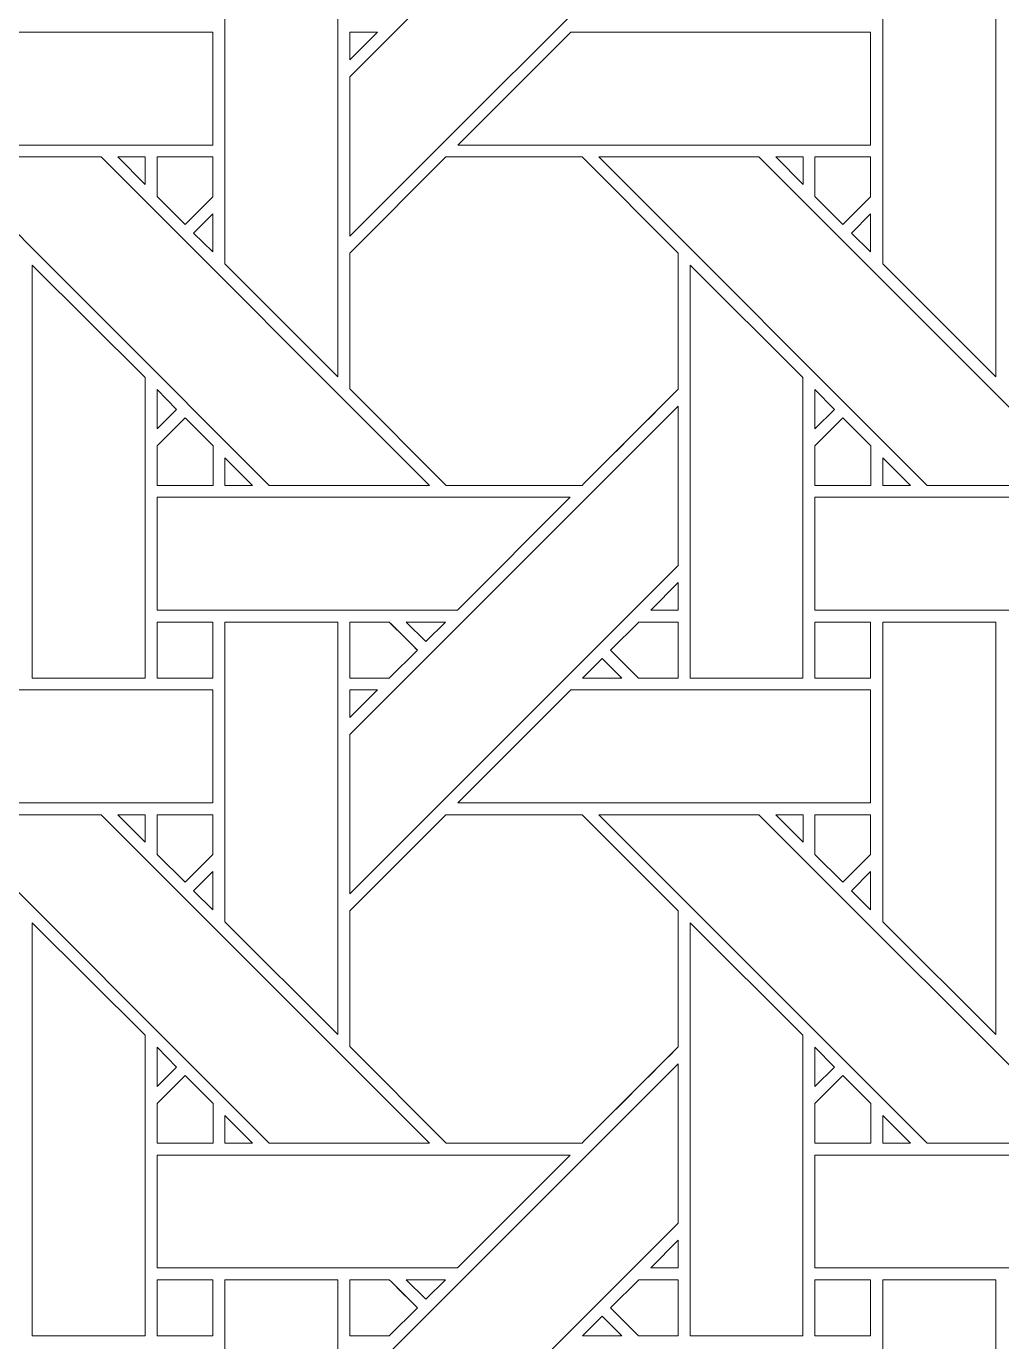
# Model space of a CAD drawing. Header units: inches. Extents: x 2.4 to 22.4, y -0.9 to 19.1.
# Drawn here: x 11.205 to 12.612, y 8.097 to 9.995 of the extents above; entities that cross this region are included whole.
import ezdxf

# ---------------------------------------------------------------- set-up
doc = ezdxf.new("R2010")
doc.units = ezdxf.units.IN
doc.header["$MEASUREMENT"] = 0
doc.layers.add('Design', color=7, linetype='Continuous', lineweight=0)

msp = doc.modelspace()

# ---------------------------------------------------------------- linework, layer by layer
at = {"layer": 'Design'}
for points, knots in [([(12.3829, 19.0948), (6.86, 19.0948), (2.3829, 14.6176), (2.3829, 9.0948), (2.3829, 3.5719), (6.86, -0.9052), (12.3829, -0.9052), (17.9057, -0.9052), (22.3829, 3.5719), (22.3829, 9.0948), (22.3829, 14.6176), (17.9057, 19.0948), (12.3829, 19.0948)], [0, 0, 0, 0, 1, 1, 1, 2, 2, 2, 3, 3, 3, 4, 4, 4, 4]), ([(12.3829, 17.972), (7.4801, 17.972), (3.5056, 13.9975), (3.5056, 9.0948), (3.5056, 4.192), (7.4801, 0.2175), (12.3829, 0.2175), (17.2856, 0.2175), (21.2601, 4.192), (21.2601, 9.0948), (21.2601, 13.9975), (17.2856, 17.972), (12.3829, 17.972)], [0, 0, 0, 0, 1, 1, 1, 2, 2, 2, 3, 3, 3, 4, 4, 4, 4]), ([(12.1453, 10.1654), (12.1453, 10.1654), (11.6717, 9.6917), (11.6717, 9.6917), (11.6717, 9.6917), (11.6717, 9.9218), (11.6717, 9.9218), (11.6717, 9.9218), (12.1453, 10.3954), (12.1453, 10.3954), (12.1453, 10.3954), (12.1453, 10.1654), (12.1453, 10.1654)], [0, 0, 0, 0, 1, 1, 1, 2, 2, 2, 3, 3, 3, 4, 4, 4, 4]), ([(11.4916, 9.6517), (11.4916, 9.6517), (11.4916, 10.0839), (11.4916, 10.0839), (11.4916, 10.0839), (11.6545, 10.0839), (11.6545, 10.0839), (11.6545, 10.0839), (11.6545, 9.4888), (11.6545, 9.4888), (11.6545, 9.4888), (11.4916, 9.6517), (11.4916, 9.6517)], [0, 0, 0, 0, 1, 1, 1, 2, 2, 2, 3, 3, 3, 4, 4, 4, 4]), ([(12.4403, 9.6517), (12.4403, 9.6517), (12.4403, 10.0839), (12.4403, 10.0839), (12.4403, 10.0839), (12.6032, 10.0839), (12.6032, 10.0839), (12.6032, 10.0839), (12.6032, 9.4888), (12.6032, 9.4888), (12.6032, 9.4888), (12.4403, 9.6517), (12.4403, 9.6517)], [0, 0, 0, 0, 1, 1, 1, 2, 2, 2, 3, 3, 3, 4, 4, 4, 4]), ([(11.4741, 9.986), (11.4741, 9.986), (11.4741, 9.8232), (11.4741, 9.8232), (11.4741, 9.8232), (10.8788, 9.8232), (10.8788, 9.8232), (10.8788, 9.8232), (11.0416, 9.986), (11.0416, 9.986), (11.0416, 9.986), (11.4741, 9.986), (11.4741, 9.986)], [0, 0, 0, 0, 1, 1, 1, 2, 2, 2, 3, 3, 3, 4, 4, 4, 4]), ([(11.7115, 9.986), (11.7115, 9.986), (11.6717, 9.9462), (11.6717, 9.9462), (11.6717, 9.9462), (11.6717, 9.986), (11.6717, 9.986), (11.6717, 9.986), (11.7115, 9.986), (11.7115, 9.986)], [0, 0, 0, 0, 1, 1, 1, 2, 2, 2, 3, 3, 3, 3]), ([(12.4228, 9.986), (12.4228, 9.986), (12.4228, 9.8232), (12.4228, 9.8232), (12.4228, 9.8232), (11.8275, 9.8232), (11.8275, 9.8232), (11.8275, 9.8232), (11.9904, 9.986), (11.9904, 9.986), (11.9904, 9.986), (12.4228, 9.986), (12.4228, 9.986)], [0, 0, 0, 0, 1, 1, 1, 2, 2, 2, 3, 3, 3, 4, 4, 4, 4]), ([(11.7867, 9.3324), (11.7867, 9.3324), (11.5556, 9.3324), (11.5556, 9.3324), (11.5556, 9.3324), (11.0821, 9.8061), (11.0821, 9.8061), (11.0821, 9.8061), (11.313, 9.8061), (11.313, 9.8061), (11.313, 9.8061), (11.7867, 9.3324), (11.7867, 9.3324)], [0, 0, 0, 0, 1, 1, 1, 2, 2, 2, 3, 3, 3, 4, 4, 4, 4]), ([(11.3372, 9.8061), (11.3372, 9.8061), (11.3766, 9.8061), (11.3766, 9.8061), (11.3766, 9.8061), (11.3766, 9.7662), (11.3766, 9.7662), (11.3766, 9.7662), (11.3372, 9.8061), (11.3372, 9.8061)], [0, 0, 0, 0, 1, 1, 1, 2, 2, 2, 3, 3, 3, 3]), ([(11.474, 9.8061), (11.474, 9.8061), (11.474, 9.7485), (11.474, 9.7485), (11.474, 9.7485), (11.4341, 9.7085), (11.4341, 9.7085), (11.4341, 9.7085), (11.3938, 9.7489), (11.3938, 9.7489), (11.3938, 9.7489), (11.3938, 9.8061), (11.3938, 9.8061), (11.3938, 9.8061), (11.474, 9.8061), (11.474, 9.8061)], [0, 0, 0, 0, 1, 1, 1, 2, 2, 2, 3, 3, 3, 4, 4, 4, 5, 5, 5, 5]), ([(11.474, 9.7485), (11.474, 9.7485), (11.4341, 9.7085), (11.4341, 9.7085), (11.4341, 9.7085), (11.3938, 9.7489), (11.3938, 9.7489), (11.3938, 9.7489), (11.3938, 9.8061), (11.3938, 9.8061), (11.3938, 9.8061), (11.474, 9.8061), (11.474, 9.8061), (11.474, 9.8061), (11.474, 9.7485), (11.474, 9.7485)], [0, 0, 0, 0, 1, 1, 1, 2, 2, 2, 3, 3, 3, 4, 4, 4, 5, 5, 5, 5]), ([(11.8104, 9.8061), (11.8104, 9.8061), (12.0066, 9.8061), (12.0066, 9.8061), (12.0066, 9.8061), (12.1453, 9.6673), (12.1453, 9.6673), (12.1453, 9.6673), (12.1453, 9.4711), (12.1453, 9.4711), (12.1275, 9.4532), (12.0156, 9.3414), (12.0066, 9.3324), (12.0066, 9.3324), (11.8109, 9.3324), (11.8109, 9.3324), (11.8109, 9.3324), (11.6717, 9.4717), (11.6717, 9.4717), (11.6717, 9.4717), (11.6717, 9.6673), (11.6717, 9.6673), (11.6717, 9.6673), (11.8104, 9.8061), (11.8104, 9.8061)], [0, 0, 0, 0, 1, 1, 1, 2, 2, 2, 3, 3, 3, 4, 4, 4, 5, 5, 5, 6, 6, 6, 7, 7, 7, 8, 8, 8, 8]), ([(12.1453, 9.6673), (12.1453, 9.6673), (12.1453, 9.4711), (12.1453, 9.4711), (12.1274, 9.4531), (12.0155, 9.3414), (12.0066, 9.3324), (12.0066, 9.3324), (11.8109, 9.3324), (11.8109, 9.3324), (11.8109, 9.3324), (11.6717, 9.4717), (11.6717, 9.4717), (11.6717, 9.4717), (11.6717, 9.6673), (11.6717, 9.6673), (11.6717, 9.6673), (11.8104, 9.8061), (11.8104, 9.8061), (11.8104, 9.8061), (12.0066, 9.8061), (12.0066, 9.8061), (12.0066, 9.8061), (12.1453, 9.6673), (12.1453, 9.6673)], [0, 0, 0, 0, 1, 1, 1, 2, 2, 2, 3, 3, 3, 4, 4, 4, 5, 5, 5, 6, 6, 6, 7, 7, 7, 8, 8, 8, 8]), ([(12.7354, 9.3324), (12.7354, 9.3324), (12.5044, 9.3324), (12.5044, 9.3324), (12.5044, 9.3324), (12.0308, 9.8061), (12.0308, 9.8061), (12.0308, 9.8061), (12.2618, 9.8061), (12.2618, 9.8061), (12.2618, 9.8061), (12.7354, 9.3324), (12.7354, 9.3324)], [0, 0, 0, 0, 1, 1, 1, 2, 2, 2, 3, 3, 3, 4, 4, 4, 4]), ([(12.2859, 9.8061), (12.2859, 9.8061), (12.3253, 9.8061), (12.3253, 9.8061), (12.3253, 9.8061), (12.3253, 9.7662), (12.3253, 9.7662), (12.3253, 9.7662), (12.2859, 9.8061), (12.2859, 9.8061)], [0, 0, 0, 0, 1, 1, 1, 2, 2, 2, 3, 3, 3, 3]), ([(12.3425, 9.7489), (12.3425, 9.7489), (12.3425, 9.8061), (12.3425, 9.8061), (12.3425, 9.8061), (12.4228, 9.8061), (12.4228, 9.8061), (12.4228, 9.8061), (12.4228, 9.7485), (12.4228, 9.7485), (12.4228, 9.7485), (12.3828, 9.7085), (12.3828, 9.7085), (12.3828, 9.7085), (12.3425, 9.7489), (12.3425, 9.7489)], [0, 0, 0, 0, 1, 1, 1, 2, 2, 2, 3, 3, 3, 4, 4, 4, 5, 5, 5, 5]), ([(12.4228, 9.7485), (12.4228, 9.7485), (12.3828, 9.7085), (12.3828, 9.7085), (12.3828, 9.7085), (12.3425, 9.7489), (12.3425, 9.7489), (12.3425, 9.7489), (12.3425, 9.8061), (12.3425, 9.8061), (12.3425, 9.8061), (12.4228, 9.8061), (12.4228, 9.8061), (12.4228, 9.8061), (12.4228, 9.7485), (12.4228, 9.7485)], [0, 0, 0, 0, 1, 1, 1, 2, 2, 2, 3, 3, 3, 4, 4, 4, 5, 5, 5, 5]), ([(11.4741, 9.7242), (11.4741, 9.7242), (11.4741, 9.6691), (11.4741, 9.6691), (11.4741, 9.6691), (11.4463, 9.6964), (11.4463, 9.6964), (11.4463, 9.6964), (11.4741, 9.7242), (11.4741, 9.7242)], [0, 0, 0, 0, 1, 1, 1, 2, 2, 2, 3, 3, 3, 3]), ([(12.4228, 9.7242), (12.4228, 9.7242), (12.4228, 9.6691), (12.4228, 9.6691), (12.4228, 9.6691), (12.395, 9.6964), (12.395, 9.6964), (12.395, 9.6964), (12.4228, 9.7242), (12.4228, 9.7242)], [0, 0, 0, 0, 1, 1, 1, 2, 2, 2, 3, 3, 3, 3]), ([(11.3765, 9.4881), (11.3765, 9.4881), (11.3765, 9.0544), (11.3765, 9.0544), (11.3765, 9.0544), (11.2137, 9.0544), (11.2137, 9.0544), (11.2137, 9.0544), (11.2137, 9.6502), (11.2137, 9.6502), (11.2137, 9.6502), (11.3765, 9.4881), (11.3765, 9.4881)], [0, 0, 0, 0, 1, 1, 1, 2, 2, 2, 3, 3, 3, 4, 4, 4, 4]), ([(12.1625, 9.0544), (12.1625, 9.0544), (12.1625, 9.6502), (12.1625, 9.6502), (12.1625, 9.6502), (12.3252, 9.4881), (12.3252, 9.4881), (12.3252, 9.4881), (12.3252, 9.0544), (12.3252, 9.0544), (12.3252, 9.0544), (12.1625, 9.0544), (12.1625, 9.0544)], [0, 0, 0, 0, 1, 1, 1, 2, 2, 2, 3, 3, 3, 4, 4, 4, 4]), ([(11.3938, 9.4138), (11.3938, 9.4138), (11.3938, 9.4706), (11.3938, 9.4706), (11.3938, 9.4706), (11.422, 9.442), (11.422, 9.442), (11.422, 9.442), (11.3938, 9.4138), (11.3938, 9.4138)], [0, 0, 0, 0, 1, 1, 1, 2, 2, 2, 3, 3, 3, 3]), ([(12.3425, 9.4138), (12.3425, 9.4138), (12.3425, 9.4706), (12.3425, 9.4706), (12.3425, 9.4706), (12.3707, 9.442), (12.3707, 9.442), (12.3707, 9.442), (12.3425, 9.4138), (12.3425, 9.4138)], [0, 0, 0, 0, 1, 1, 1, 2, 2, 2, 3, 3, 3, 3]), ([(11.6717, 8.9731), (11.6717, 8.9731), (12.1453, 9.4467), (12.1453, 9.4467), (12.1453, 9.4467), (12.1453, 9.2166), (12.1453, 9.2166), (12.1453, 9.2166), (11.6717, 8.743), (11.6717, 8.743), (11.6717, 8.743), (11.6717, 8.9731), (11.6717, 8.9731)], [0, 0, 0, 0, 1, 1, 1, 2, 2, 2, 3, 3, 3, 4, 4, 4, 4]), ([(11.3938, 9.3322), (11.3938, 9.3322), (11.3938, 9.3895), (11.3938, 9.3895), (11.3938, 9.3895), (11.4341, 9.4298), (11.4341, 9.4298), (11.4341, 9.4298), (11.4745, 9.3895), (11.4745, 9.3895), (11.4745, 9.3895), (11.4745, 9.3322), (11.4745, 9.3322), (11.4745, 9.3322), (11.3938, 9.3322), (11.3938, 9.3322)], [0, 0, 0, 0, 1, 1, 1, 2, 2, 2, 3, 3, 3, 4, 4, 4, 5, 5, 5, 5]), ([(11.4341, 9.4298), (11.4341, 9.4298), (11.4745, 9.3895), (11.4745, 9.3895), (11.4745, 9.3895), (11.4745, 9.3322), (11.4745, 9.3322), (11.4745, 9.3322), (11.3938, 9.3322), (11.3938, 9.3322), (11.3938, 9.3322), (11.3938, 9.3895), (11.3938, 9.3895), (11.3938, 9.3895), (11.4341, 9.4298), (11.4341, 9.4298)], [0, 0, 0, 0, 1, 1, 1, 2, 2, 2, 3, 3, 3, 4, 4, 4, 5, 5, 5, 5]), ([(12.3425, 9.3322), (12.3425, 9.3322), (12.3425, 9.3895), (12.3425, 9.3895), (12.3425, 9.3895), (12.3829, 9.4298), (12.3829, 9.4298), (12.3829, 9.4298), (12.4232, 9.3895), (12.4232, 9.3895), (12.4232, 9.3895), (12.4232, 9.3322), (12.4232, 9.3322), (12.4232, 9.3322), (12.3425, 9.3322), (12.3425, 9.3322)], [0, 0, 0, 0, 1, 1, 1, 2, 2, 2, 3, 3, 3, 4, 4, 4, 5, 5, 5, 5]), ([(12.3829, 9.4298), (12.3829, 9.4298), (12.4232, 9.3895), (12.4232, 9.3895), (12.4232, 9.3895), (12.4232, 9.3322), (12.4232, 9.3322), (12.4232, 9.3322), (12.3425, 9.3322), (12.3425, 9.3322), (12.3425, 9.3322), (12.3425, 9.3895), (12.3425, 9.3895), (12.3425, 9.3895), (12.3829, 9.4298), (12.3829, 9.4298)], [0, 0, 0, 0, 1, 1, 1, 2, 2, 2, 3, 3, 3, 4, 4, 4, 5, 5, 5, 5]), ([(11.4917, 9.3324), (11.4917, 9.3324), (11.4917, 9.3722), (11.4917, 9.3722), (11.4917, 9.3722), (11.5314, 9.3324), (11.5314, 9.3324), (11.5314, 9.3324), (11.4917, 9.3324), (11.4917, 9.3324)], [0, 0, 0, 0, 1, 1, 1, 2, 2, 2, 3, 3, 3, 3]), ([(12.4405, 9.3324), (12.4405, 9.3324), (12.4405, 9.3722), (12.4405, 9.3722), (12.4405, 9.3722), (12.4802, 9.3324), (12.4802, 9.3324), (12.4802, 9.3324), (12.4405, 9.3324), (12.4405, 9.3324)], [0, 0, 0, 0, 1, 1, 1, 2, 2, 2, 3, 3, 3, 3]), ([(11.3938, 9.1525), (11.3938, 9.1525), (11.3938, 9.3152), (11.3938, 9.3152), (11.3938, 9.3152), (11.9895, 9.3152), (11.9895, 9.3152), (11.9895, 9.3152), (11.8268, 9.1525), (11.8268, 9.1525), (11.8268, 9.1525), (11.3938, 9.1525), (11.3938, 9.1525)], [0, 0, 0, 0, 1, 1, 1, 2, 2, 2, 3, 3, 3, 4, 4, 4, 4]), ([(12.3425, 9.1525), (12.3425, 9.1525), (12.3425, 9.3152), (12.3425, 9.3152), (12.3425, 9.3152), (12.9382, 9.3152), (12.9382, 9.3152), (12.9382, 9.3152), (12.7755, 9.1525), (12.7755, 9.1525), (12.7755, 9.1525), (12.3425, 9.1525), (12.3425, 9.1525)], [0, 0, 0, 0, 1, 1, 1, 2, 2, 2, 3, 3, 3, 4, 4, 4, 4]), ([(12.1056, 9.1525), (12.1056, 9.1525), (12.1453, 9.1923), (12.1453, 9.1923), (12.1453, 9.1923), (12.1453, 9.1525), (12.1453, 9.1525), (12.1453, 9.1525), (12.1056, 9.1525), (12.1056, 9.1525)], [0, 0, 0, 0, 1, 1, 1, 2, 2, 2, 3, 3, 3, 3]), ([(11.3938, 9.0544), (11.3938, 9.0544), (11.3938, 9.1352), (11.3938, 9.1352), (11.3938, 9.1352), (11.474, 9.1352), (11.474, 9.1352), (11.474, 9.1352), (11.474, 9.0544), (11.474, 9.0544), (11.474, 9.0544), (11.3938, 9.0544), (11.3938, 9.0544)], [0, 0, 0, 0, 1, 1, 1, 2, 2, 2, 3, 3, 3, 4, 4, 4, 4]), ([(11.3938, 9.1352), (11.3938, 9.1352), (11.474, 9.1352), (11.474, 9.1352), (11.474, 9.1352), (11.474, 9.0544), (11.474, 9.0544), (11.474, 9.0544), (11.3938, 9.0544), (11.3938, 9.0544), (11.3938, 9.0544), (11.3938, 9.1352), (11.3938, 9.1352)], [0, 0, 0, 0, 1, 1, 1, 2, 2, 2, 3, 3, 3, 4, 4, 4, 4]), ([(11.6545, 9.1352), (11.6545, 9.1352), (11.6545, 8.5401), (11.6545, 8.5401), (11.6545, 8.5401), (11.4916, 8.703), (11.4916, 8.703), (11.4916, 8.703), (11.4916, 9.1352), (11.4916, 9.1352), (11.4916, 9.1352), (11.6545, 9.1352), (11.6545, 9.1352)], [0, 0, 0, 0, 1, 1, 1, 2, 2, 2, 3, 3, 3, 4, 4, 4, 4]), ([(11.7287, 9.1352), (11.7339, 9.1301), (11.7646, 9.0993), (11.7691, 9.0948), (11.7691, 9.0948), (11.7286, 9.0544), (11.7286, 9.0544), (11.7286, 9.0544), (11.6717, 9.0544), (11.6717, 9.0544), (11.6717, 9.0544), (11.6717, 9.1352), (11.6717, 9.1352), (11.6717, 9.1352), (11.7287, 9.1352), (11.7287, 9.1352)], [0, 0, 0, 0, 1, 1, 1, 2, 2, 2, 3, 3, 3, 4, 4, 4, 5, 5, 5, 5]), ([(11.6717, 9.1352), (11.6717, 9.1352), (11.7287, 9.1352), (11.7287, 9.1352), (11.7341, 9.1298), (11.7691, 9.0948), (11.7691, 9.0948), (11.7691, 9.0948), (11.7286, 9.0544), (11.7286, 9.0544), (11.7286, 9.0544), (11.6717, 9.0544), (11.6717, 9.0544), (11.6717, 9.0544), (11.6717, 9.1352), (11.6717, 9.1352)], [0, 0, 0, 0, 1, 1, 1, 2, 2, 2, 3, 3, 3, 4, 4, 4, 5, 5, 5, 5]), ([(11.8096, 9.1352), (11.8096, 9.1352), (11.7813, 9.107), (11.7813, 9.107), (11.7813, 9.107), (11.7531, 9.1352), (11.7531, 9.1352), (11.7531, 9.1352), (11.8096, 9.1352), (11.8096, 9.1352)], [0, 0, 0, 0, 1, 1, 1, 2, 2, 2, 3, 3, 3, 3]), ([(12.0882, 9.0544), (12.0882, 9.0544), (12.0479, 9.0948), (12.0479, 9.0948), (12.0479, 9.0948), (12.0883, 9.1352), (12.0883, 9.1352), (12.0883, 9.1352), (12.1453, 9.1352), (12.1453, 9.1352), (12.1453, 9.1352), (12.1453, 9.0544), (12.1453, 9.0544), (12.1453, 9.0544), (12.0882, 9.0544), (12.0882, 9.0544)], [0, 0, 0, 0, 1, 1, 1, 2, 2, 2, 3, 3, 3, 4, 4, 4, 5, 5, 5, 5]), ([(12.0479, 9.0948), (12.0479, 9.0948), (12.0883, 9.1352), (12.0883, 9.1352), (12.0883, 9.1352), (12.1453, 9.1352), (12.1453, 9.1352), (12.1453, 9.1352), (12.1453, 9.0544), (12.1453, 9.0544), (12.1453, 9.0544), (12.0882, 9.0544), (12.0882, 9.0544), (12.0882, 9.0544), (12.0479, 9.0948), (12.0479, 9.0948)], [0, 0, 0, 0, 1, 1, 1, 2, 2, 2, 3, 3, 3, 4, 4, 4, 5, 5, 5, 5]), ([(12.3425, 9.0544), (12.3425, 9.0544), (12.3425, 9.1352), (12.3425, 9.1352), (12.3425, 9.1352), (12.4228, 9.1352), (12.4228, 9.1352), (12.4228, 9.1352), (12.4228, 9.0544), (12.4228, 9.0544), (12.4228, 9.0544), (12.3425, 9.0544), (12.3425, 9.0544)], [0, 0, 0, 0, 1, 1, 1, 2, 2, 2, 3, 3, 3, 4, 4, 4, 4]), ([(12.3425, 9.0544), (12.3425, 9.0544), (12.3425, 9.1352), (12.3425, 9.1352), (12.3425, 9.1352), (12.4228, 9.1352), (12.4228, 9.1352), (12.4228, 9.1352), (12.4228, 9.0544), (12.4228, 9.0544), (12.4228, 9.0544), (12.3425, 9.0544), (12.3425, 9.0544)], [0, 0, 0, 0, 1, 1, 1, 2, 2, 2, 3, 3, 3, 4, 4, 4, 4]), ([(12.6032, 9.1352), (12.6032, 9.1352), (12.6032, 8.5401), (12.6032, 8.5401), (12.6032, 8.5401), (12.4403, 8.703), (12.4403, 8.703), (12.4403, 8.703), (12.4403, 9.1352), (12.4403, 9.1352), (12.4403, 9.1352), (12.6032, 9.1352), (12.6032, 9.1352)], [0, 0, 0, 0, 1, 1, 1, 2, 2, 2, 3, 3, 3, 4, 4, 4, 4]), ([(12.064, 9.0544), (12.064, 9.0544), (12.0075, 9.0544), (12.0075, 9.0544), (12.0075, 9.0544), (12.0358, 9.0827), (12.0358, 9.0827), (12.0358, 9.0827), (12.064, 9.0544), (12.064, 9.0544)], [0, 0, 0, 0, 1, 1, 1, 2, 2, 2, 3, 3, 3, 3]), ([(11.0416, 9.0373), (11.0416, 9.0373), (11.4741, 9.0373), (11.4741, 9.0373), (11.4741, 9.0373), (11.4741, 8.8745), (11.4741, 8.8745), (11.4741, 8.8745), (10.8788, 8.8745), (10.8788, 8.8745), (10.8788, 8.8745), (11.0416, 9.0373), (11.0416, 9.0373)], [0, 0, 0, 0, 1, 1, 1, 2, 2, 2, 3, 3, 3, 4, 4, 4, 4]), ([(11.7115, 9.0373), (11.7115, 9.0373), (11.6717, 8.9975), (11.6717, 8.9975), (11.6717, 8.9975), (11.6717, 9.0373), (11.6717, 9.0373), (11.6717, 9.0373), (11.7115, 9.0373), (11.7115, 9.0373)], [0, 0, 0, 0, 1, 1, 1, 2, 2, 2, 3, 3, 3, 3]), ([(11.8275, 8.8745), (11.8275, 8.8745), (11.9904, 9.0373), (11.9904, 9.0373), (11.9904, 9.0373), (12.4228, 9.0373), (12.4228, 9.0373), (12.4228, 9.0373), (12.4228, 8.8745), (12.4228, 8.8745), (12.4228, 8.8745), (11.8275, 8.8745), (11.8275, 8.8745)], [0, 0, 0, 0, 1, 1, 1, 2, 2, 2, 3, 3, 3, 4, 4, 4, 4]), ([(11.0821, 8.8573), (11.0821, 8.8573), (11.313, 8.8573), (11.313, 8.8573), (11.313, 8.8573), (11.7867, 8.3837), (11.7867, 8.3837), (11.7867, 8.3837), (11.5556, 8.3837), (11.5556, 8.3837), (11.5556, 8.3837), (11.0821, 8.8573), (11.0821, 8.8573)], [0, 0, 0, 0, 1, 1, 1, 2, 2, 2, 3, 3, 3, 4, 4, 4, 4]), ([(11.3766, 8.8573), (11.3766, 8.8573), (11.3766, 8.8175), (11.3766, 8.8175), (11.3766, 8.8175), (11.3372, 8.8573), (11.3372, 8.8573), (11.3372, 8.8573), (11.3766, 8.8573), (11.3766, 8.8573)], [0, 0, 0, 0, 1, 1, 1, 2, 2, 2, 3, 3, 3, 3]), ([(11.474, 8.8573), (11.474, 8.8573), (11.474, 8.7997), (11.474, 8.7997), (11.474, 8.7997), (11.4341, 8.7598), (11.4341, 8.7598), (11.4341, 8.7598), (11.3938, 8.8001), (11.3938, 8.8001), (11.3938, 8.8001), (11.3938, 8.8573), (11.3938, 8.8573), (11.3938, 8.8573), (11.474, 8.8573), (11.474, 8.8573)], [0, 0, 0, 0, 1, 1, 1, 2, 2, 2, 3, 3, 3, 4, 4, 4, 5, 5, 5, 5]), ([(11.4341, 8.7598), (11.4341, 8.7598), (11.3938, 8.8001), (11.3938, 8.8001), (11.3938, 8.8001), (11.3938, 8.8573), (11.3938, 8.8573), (11.3938, 8.8573), (11.474, 8.8573), (11.474, 8.8573), (11.474, 8.8573), (11.474, 8.7997), (11.474, 8.7997), (11.474, 8.7997), (11.4341, 8.7598), (11.4341, 8.7598)], [0, 0, 0, 0, 1, 1, 1, 2, 2, 2, 3, 3, 3, 4, 4, 4, 5, 5, 5, 5]), ([(11.8104, 8.8573), (11.8104, 8.8573), (12.0066, 8.8573), (12.0066, 8.8573), (12.0066, 8.8573), (12.1453, 8.7186), (12.1453, 8.7186), (12.1453, 8.7186), (12.1453, 8.5224), (12.1453, 8.5224), (12.1275, 8.5045), (12.0156, 8.3927), (12.0066, 8.3837), (12.0066, 8.3837), (11.8109, 8.3837), (11.8109, 8.3837), (11.8109, 8.3837), (11.6717, 8.5229), (11.6717, 8.5229), (11.6717, 8.5229), (11.6717, 8.7186), (11.6717, 8.7186), (11.6717, 8.7186), (11.8104, 8.8573), (11.8104, 8.8573)], [0, 0, 0, 0, 1, 1, 1, 2, 2, 2, 3, 3, 3, 4, 4, 4, 5, 5, 5, 6, 6, 6, 7, 7, 7, 8, 8, 8, 8]), ([(11.6717, 8.5229), (11.6717, 8.5229), (11.6717, 8.7186), (11.6717, 8.7186), (11.6717, 8.7186), (11.8104, 8.8573), (11.8104, 8.8573), (11.8104, 8.8573), (12.0066, 8.8573), (12.0066, 8.8573), (12.0066, 8.8573), (12.1453, 8.7186), (12.1453, 8.7186), (12.1453, 8.7186), (12.1453, 8.5224), (12.1453, 8.5224), (12.1273, 8.5043), (12.0155, 8.3926), (12.0066, 8.3837), (12.0066, 8.3837), (11.8109, 8.3837), (11.8109, 8.3837), (11.8109, 8.3837), (11.6717, 8.5229), (11.6717, 8.5229)], [0, 0, 0, 0, 1, 1, 1, 2, 2, 2, 3, 3, 3, 4, 4, 4, 5, 5, 5, 6, 6, 6, 7, 7, 7, 8, 8, 8, 8]), ([(12.0308, 8.8573), (12.0308, 8.8573), (12.2618, 8.8573), (12.2618, 8.8573), (12.2618, 8.8573), (12.7354, 8.3837), (12.7354, 8.3837), (12.7354, 8.3837), (12.5044, 8.3837), (12.5044, 8.3837), (12.5044, 8.3837), (12.0308, 8.8573), (12.0308, 8.8573)], [0, 0, 0, 0, 1, 1, 1, 2, 2, 2, 3, 3, 3, 4, 4, 4, 4]), ([(12.3253, 8.8573), (12.3253, 8.8573), (12.3253, 8.8175), (12.3253, 8.8175), (12.3253, 8.8175), (12.2859, 8.8573), (12.2859, 8.8573), (12.2859, 8.8573), (12.3253, 8.8573), (12.3253, 8.8573)], [0, 0, 0, 0, 1, 1, 1, 2, 2, 2, 3, 3, 3, 3]), ([(12.3425, 8.8001), (12.3425, 8.8001), (12.3425, 8.8573), (12.3425, 8.8573), (12.3425, 8.8573), (12.4228, 8.8573), (12.4228, 8.8573), (12.4228, 8.8573), (12.4228, 8.7997), (12.4228, 8.7997), (12.4228, 8.7997), (12.3828, 8.7598), (12.3828, 8.7598), (12.3828, 8.7598), (12.3425, 8.8001), (12.3425, 8.8001)], [0, 0, 0, 0, 1, 1, 1, 2, 2, 2, 3, 3, 3, 4, 4, 4, 5, 5, 5, 5]), ([(12.3828, 8.7598), (12.3828, 8.7598), (12.3425, 8.8001), (12.3425, 8.8001), (12.3425, 8.8001), (12.3425, 8.8573), (12.3425, 8.8573), (12.3425, 8.8573), (12.4228, 8.8573), (12.4228, 8.8573), (12.4228, 8.8573), (12.4228, 8.7997), (12.4228, 8.7997), (12.4228, 8.7997), (12.3828, 8.7598), (12.3828, 8.7598)], [0, 0, 0, 0, 1, 1, 1, 2, 2, 2, 3, 3, 3, 4, 4, 4, 5, 5, 5, 5]), ([(11.4741, 8.7755), (11.4741, 8.7755), (11.4741, 8.7203), (11.4741, 8.7203), (11.4741, 8.7203), (11.4463, 8.7477), (11.4463, 8.7477), (11.4463, 8.7477), (11.4741, 8.7755), (11.4741, 8.7755)], [0, 0, 0, 0, 1, 1, 1, 2, 2, 2, 3, 3, 3, 3]), ([(12.4228, 8.7755), (12.4228, 8.7755), (12.4228, 8.7203), (12.4228, 8.7203), (12.4228, 8.7203), (12.395, 8.7477), (12.395, 8.7477), (12.395, 8.7477), (12.4228, 8.7755), (12.4228, 8.7755)], [0, 0, 0, 0, 1, 1, 1, 2, 2, 2, 3, 3, 3, 3]), ([(11.3765, 8.5394), (11.3765, 8.5394), (11.3765, 8.1057), (11.3765, 8.1057), (11.3765, 8.1057), (11.2137, 8.1057), (11.2137, 8.1057), (11.2137, 8.1057), (11.2137, 8.7015), (11.2137, 8.7015), (11.2137, 8.7015), (11.3765, 8.5394), (11.3765, 8.5394)], [0, 0, 0, 0, 1, 1, 1, 2, 2, 2, 3, 3, 3, 4, 4, 4, 4]), ([(12.3252, 8.5394), (12.3252, 8.5394), (12.3252, 8.1057), (12.3252, 8.1057), (12.3252, 8.1057), (12.1625, 8.1057), (12.1625, 8.1057), (12.1625, 8.1057), (12.1625, 8.7015), (12.1625, 8.7015), (12.1625, 8.7015), (12.3252, 8.5394), (12.3252, 8.5394)], [0, 0, 0, 0, 1, 1, 1, 2, 2, 2, 3, 3, 3, 4, 4, 4, 4]), ([(11.3938, 8.4651), (11.3938, 8.4651), (11.3938, 8.5219), (11.3938, 8.5219), (11.3938, 8.5219), (11.422, 8.4933), (11.422, 8.4933), (11.422, 8.4933), (11.3938, 8.4651), (11.3938, 8.4651)], [0, 0, 0, 0, 1, 1, 1, 2, 2, 2, 3, 3, 3, 3]), ([(12.3425, 8.4651), (12.3425, 8.4651), (12.3425, 8.5219), (12.3425, 8.5219), (12.3425, 8.5219), (12.3707, 8.4933), (12.3707, 8.4933), (12.3707, 8.4933), (12.3425, 8.4651), (12.3425, 8.4651)], [0, 0, 0, 0, 1, 1, 1, 2, 2, 2, 3, 3, 3, 3]), ([(11.6717, 8.0244), (11.6717, 8.0244), (12.1453, 8.498), (12.1453, 8.498), (12.1453, 8.498), (12.1453, 8.2679), (12.1453, 8.2679), (12.1453, 8.2679), (11.6717, 7.7943), (11.6717, 7.7943), (11.6717, 7.7943), (11.6717, 8.0244), (11.6717, 8.0244)], [0, 0, 0, 0, 1, 1, 1, 2, 2, 2, 3, 3, 3, 4, 4, 4, 4]), ([(11.3938, 8.3834), (11.3938, 8.3834), (11.3938, 8.4407), (11.3938, 8.4407), (11.3938, 8.4407), (11.4341, 8.4811), (11.4341, 8.4811), (11.4341, 8.4811), (11.4745, 8.4407), (11.4745, 8.4407), (11.4745, 8.4407), (11.4745, 8.3834), (11.4745, 8.3834), (11.4745, 8.3834), (11.3938, 8.3834), (11.3938, 8.3834)], [0, 0, 0, 0, 1, 1, 1, 2, 2, 2, 3, 3, 3, 4, 4, 4, 5, 5, 5, 5]), ([(11.3938, 8.3834), (11.3938, 8.3834), (11.3938, 8.4407), (11.3938, 8.4407), (11.3938, 8.4407), (11.4341, 8.4811), (11.4341, 8.4811), (11.4341, 8.4811), (11.4745, 8.4407), (11.4745, 8.4407), (11.4745, 8.4407), (11.4745, 8.3834), (11.4745, 8.3834), (11.4745, 8.3834), (11.3938, 8.3834), (11.3938, 8.3834)], [0, 0, 0, 0, 1, 1, 1, 2, 2, 2, 3, 3, 3, 4, 4, 4, 5, 5, 5, 5]), ([(12.3425, 8.3834), (12.3425, 8.3834), (12.3425, 8.4407), (12.3425, 8.4407), (12.3425, 8.4407), (12.3829, 8.4811), (12.3829, 8.4811), (12.3829, 8.4811), (12.4232, 8.4407), (12.4232, 8.4407), (12.4232, 8.4407), (12.4232, 8.3834), (12.4232, 8.3834), (12.4232, 8.3834), (12.3425, 8.3834), (12.3425, 8.3834)], [0, 0, 0, 0, 1, 1, 1, 2, 2, 2, 3, 3, 3, 4, 4, 4, 5, 5, 5, 5]), ([(12.3829, 8.4811), (12.3829, 8.4811), (12.4232, 8.4407), (12.4232, 8.4407), (12.4232, 8.4407), (12.4232, 8.3834), (12.4232, 8.3834), (12.4232, 8.3834), (12.3425, 8.3834), (12.3425, 8.3834), (12.3425, 8.3834), (12.3425, 8.4407), (12.3425, 8.4407), (12.3425, 8.4407), (12.3829, 8.4811), (12.3829, 8.4811)], [0, 0, 0, 0, 1, 1, 1, 2, 2, 2, 3, 3, 3, 4, 4, 4, 5, 5, 5, 5]), ([(11.5314, 8.3837), (11.5314, 8.3837), (11.4917, 8.3837), (11.4917, 8.3837), (11.4917, 8.3837), (11.4917, 8.4235), (11.4917, 8.4235), (11.4917, 8.4235), (11.5314, 8.3837), (11.5314, 8.3837)], [0, 0, 0, 0, 1, 1, 1, 2, 2, 2, 3, 3, 3, 3]), ([(12.4802, 8.3837), (12.4802, 8.3837), (12.4405, 8.3837), (12.4405, 8.3837), (12.4405, 8.3837), (12.4405, 8.4235), (12.4405, 8.4235), (12.4405, 8.4235), (12.4802, 8.3837), (12.4802, 8.3837)], [0, 0, 0, 0, 1, 1, 1, 2, 2, 2, 3, 3, 3, 3]), ([(11.3938, 8.2037), (11.3938, 8.2037), (11.3938, 8.3664), (11.3938, 8.3664), (11.3938, 8.3664), (11.9895, 8.3664), (11.9895, 8.3664), (11.9895, 8.3664), (11.8268, 8.2037), (11.8268, 8.2037), (11.8268, 8.2037), (11.3938, 8.2037), (11.3938, 8.2037)], [0, 0, 0, 0, 1, 1, 1, 2, 2, 2, 3, 3, 3, 4, 4, 4, 4]), ([(12.3425, 8.2037), (12.3425, 8.2037), (12.3425, 8.3664), (12.3425, 8.3664), (12.3425, 8.3664), (12.9383, 8.3664), (12.9383, 8.3664), (12.9383, 8.3664), (12.7755, 8.2037), (12.7755, 8.2037), (12.7755, 8.2037), (12.3425, 8.2037), (12.3425, 8.2037)], [0, 0, 0, 0, 1, 1, 1, 2, 2, 2, 3, 3, 3, 4, 4, 4, 4]), ([(12.1056, 8.2038), (12.1056, 8.2038), (12.1453, 8.2435), (12.1453, 8.2435), (12.1453, 8.2435), (12.1453, 8.2038), (12.1453, 8.2038), (12.1453, 8.2038), (12.1056, 8.2038), (12.1056, 8.2038)], [0, 0, 0, 0, 1, 1, 1, 2, 2, 2, 3, 3, 3, 3]), ([(11.3938, 8.1057), (11.3938, 8.1057), (11.3938, 8.1865), (11.3938, 8.1865), (11.3938, 8.1865), (11.474, 8.1865), (11.474, 8.1865), (11.474, 8.1865), (11.474, 8.1057), (11.474, 8.1057), (11.474, 8.1057), (11.3938, 8.1057), (11.3938, 8.1057)], [0, 0, 0, 0, 1, 1, 1, 2, 2, 2, 3, 3, 3, 4, 4, 4, 4]), ([(11.3938, 8.1865), (11.3938, 8.1865), (11.474, 8.1865), (11.474, 8.1865), (11.474, 8.1865), (11.474, 8.1057), (11.474, 8.1057), (11.474, 8.1057), (11.3938, 8.1057), (11.3938, 8.1057), (11.3938, 8.1057), (11.3938, 8.1865), (11.3938, 8.1865)], [0, 0, 0, 0, 1, 1, 1, 2, 2, 2, 3, 3, 3, 4, 4, 4, 4]), ([(11.6545, 8.1865), (11.6545, 8.1865), (11.6545, 7.5914), (11.6545, 7.5914), (11.6545, 7.5914), (11.4916, 7.7543), (11.4916, 7.7543), (11.4916, 7.7543), (11.4916, 8.1865), (11.4916, 8.1865), (11.4916, 8.1865), (11.6545, 8.1865), (11.6545, 8.1865)], [0, 0, 0, 0, 1, 1, 1, 2, 2, 2, 3, 3, 3, 4, 4, 4, 4]), ([(11.7287, 8.1865), (11.7339, 8.1813), (11.7646, 8.1505), (11.7691, 8.1461), (11.7691, 8.1461), (11.7286, 8.1057), (11.7286, 8.1057), (11.7286, 8.1057), (11.6717, 8.1057), (11.6717, 8.1057), (11.6717, 8.1057), (11.6717, 8.1865), (11.6717, 8.1865), (11.6717, 8.1865), (11.7287, 8.1865), (11.7287, 8.1865)], [0, 0, 0, 0, 1, 1, 1, 2, 2, 2, 3, 3, 3, 4, 4, 4, 5, 5, 5, 5]), ([(11.6717, 8.1865), (11.6717, 8.1865), (11.7287, 8.1865), (11.7287, 8.1865), (11.734, 8.1812), (11.7648, 8.1503), (11.7691, 8.1461), (11.7691, 8.1461), (11.7286, 8.1057), (11.7286, 8.1057), (11.7286, 8.1057), (11.6717, 8.1057), (11.6717, 8.1057), (11.6717, 8.1057), (11.6717, 8.1865), (11.6717, 8.1865)], [0, 0, 0, 0, 1, 1, 1, 2, 2, 2, 3, 3, 3, 4, 4, 4, 5, 5, 5, 5]), ([(11.8096, 8.1865), (11.8096, 8.1865), (11.7813, 8.1583), (11.7813, 8.1583), (11.7813, 8.1583), (11.7531, 8.1865), (11.7531, 8.1865), (11.7531, 8.1865), (11.8096, 8.1865), (11.8096, 8.1865)], [0, 0, 0, 0, 1, 1, 1, 2, 2, 2, 3, 3, 3, 3]), ([(12.0882, 8.1057), (12.0882, 8.1057), (12.0479, 8.1461), (12.0479, 8.1461), (12.0479, 8.1461), (12.0883, 8.1865), (12.0883, 8.1865), (12.0883, 8.1865), (12.1453, 8.1865), (12.1453, 8.1865), (12.1453, 8.1865), (12.1453, 8.1057), (12.1453, 8.1057), (12.1453, 8.1057), (12.0882, 8.1057), (12.0882, 8.1057)], [0, 0, 0, 0, 1, 1, 1, 2, 2, 2, 3, 3, 3, 4, 4, 4, 5, 5, 5, 5]), ([(12.0479, 8.1461), (12.0479, 8.1461), (12.0883, 8.1865), (12.0883, 8.1865), (12.0883, 8.1865), (12.1453, 8.1865), (12.1453, 8.1865), (12.1453, 8.1865), (12.1453, 8.1057), (12.1453, 8.1057), (12.1453, 8.1057), (12.0882, 8.1057), (12.0882, 8.1057), (12.0882, 8.1057), (12.0479, 8.1461), (12.0479, 8.1461)], [0, 0, 0, 0, 1, 1, 1, 2, 2, 2, 3, 3, 3, 4, 4, 4, 5, 5, 5, 5]), ([(12.3425, 8.1057), (12.3425, 8.1057), (12.3425, 8.1865), (12.3425, 8.1865), (12.3425, 8.1865), (12.4228, 8.1865), (12.4228, 8.1865), (12.4228, 8.1865), (12.4228, 8.1057), (12.4228, 8.1057), (12.4228, 8.1057), (12.3425, 8.1057), (12.3425, 8.1057)], [0, 0, 0, 0, 1, 1, 1, 2, 2, 2, 3, 3, 3, 4, 4, 4, 4]), ([(12.3425, 8.1865), (12.3425, 8.1865), (12.4228, 8.1865), (12.4228, 8.1865), (12.4228, 8.1865), (12.4228, 8.1057), (12.4228, 8.1057), (12.4228, 8.1057), (12.3425, 8.1057), (12.3425, 8.1057), (12.3425, 8.1057), (12.3425, 8.1865), (12.3425, 8.1865)], [0, 0, 0, 0, 1, 1, 1, 2, 2, 2, 3, 3, 3, 4, 4, 4, 4]), ([(12.6032, 8.1865), (12.6032, 8.1865), (12.6032, 7.5914), (12.6032, 7.5914), (12.6032, 7.5914), (12.4403, 7.7543), (12.4403, 7.7543), (12.4403, 7.7543), (12.4403, 8.1865), (12.4403, 8.1865), (12.4403, 8.1865), (12.6032, 8.1865), (12.6032, 8.1865)], [0, 0, 0, 0, 1, 1, 1, 2, 2, 2, 3, 3, 3, 4, 4, 4, 4]), ([(12.064, 8.1057), (12.064, 8.1057), (12.0075, 8.1057), (12.0075, 8.1057), (12.0075, 8.1057), (12.0358, 8.1339), (12.0358, 8.1339), (12.0358, 8.1339), (12.064, 8.1057), (12.064, 8.1057)], [0, 0, 0, 0, 1, 1, 1, 2, 2, 2, 3, 3, 3, 3])]:
    msp.add_open_spline(points, degree=3, knots=knots, dxfattribs=at)

doc.saveas('drawing.dxf')
